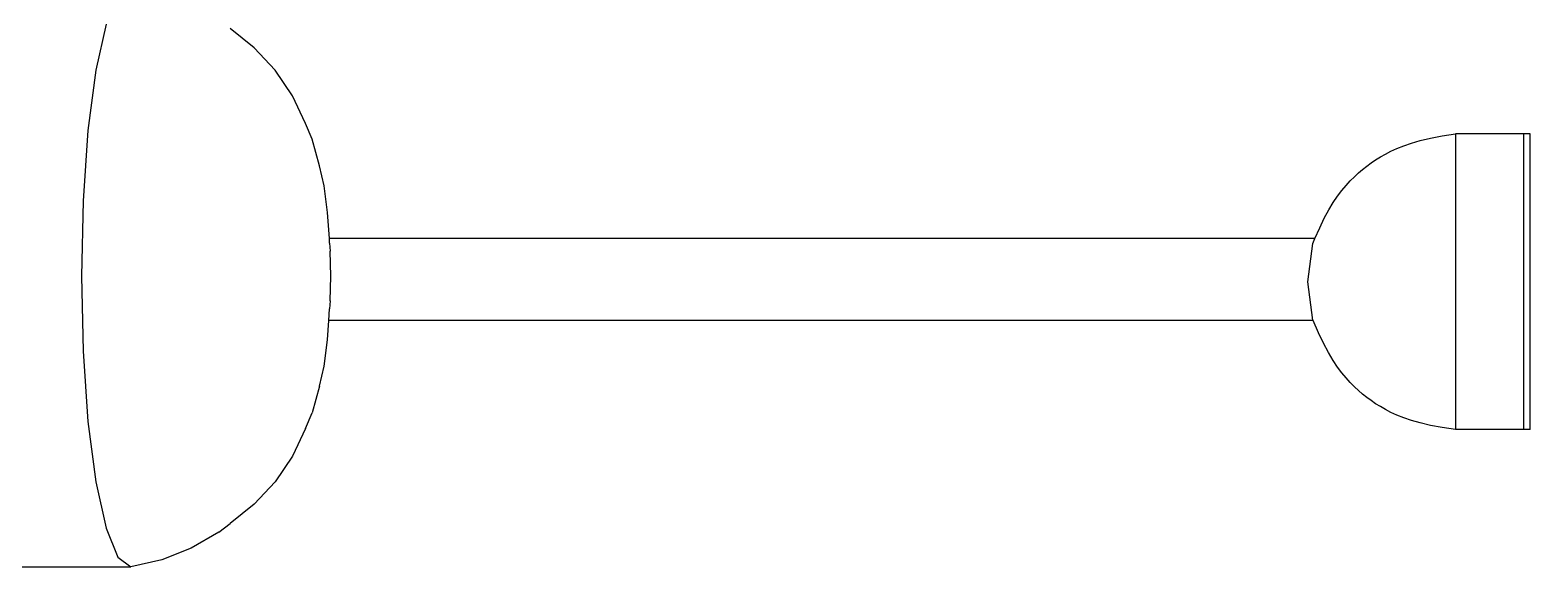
# Model space of a CAD drawing. Header units: inches. Extents: x 9636 to 21597, y -10243 to 557.
# Drawn here: x 12648.34 to 12655.55, y -5625.85 to -5623.28 of the extents above; entities that cross this region are included whole.
import ezdxf

# ---------------------------------------------------------------- set-up
doc = ezdxf.new("R2010")
doc.units = ezdxf.units.IN
doc.header["$MEASUREMENT"] = 0
doc.layers.add('Edges', color=7, linetype='Continuous')

# ---------------------------------------------------------------- blocks, each defined once
blk = doc.blocks.new('Industrial Oscillating Fan pl')
at = {"layer": 'Edges'}
for p, q in [((57.972, 59.711), (57.972, 59.64)), ((57.972, 59.711), (61.337, 59.711)), ((61.337, 59.711), (61.337, 59.64)), ((57.972, 59.64), (61.337, 59.64)), ((57.972, 59.64), (57.972, 58.861)), ((61.337, 59.64), (61.337, 58.861)), ((61.337, 58.861), (57.972, 58.861)), ((59.215, 57.238), (59.215, 46.017)), ((59.215, 57.238), (59.219, 57.236)), ((59.219, 57.236), (59.655, 57.178)), ((59.655, 57.178), (60.09, 57.236)), ((60.09, 57.236), (60.147, 57.259)), ((60.147, 57.259), (60.147, 46.023)), ((58.695, 45.963), (58.995, 46.002)), ((58.995, 46.002), (59.215, 46.017)), ((59.215, 46.017), (59.345, 46.026)), ((59.439, 46.032), (59.345, 46.026)), ((59.439, 46.032), (59.72, 46.038)), ((59.72, 46.038), (60.002, 46.032)), ((60.095, 46.026), (60.002, 46.032)), ((60.095, 46.026), (60.147, 46.023)), ((60.147, 46.023), (60.445, 46.002)), ((60.445, 46.002), (60.745, 45.963)), ((58.465, 45.912), (58.163, 45.825)), ((58.465, 45.912), (58.695, 45.963)), ((60.745, 45.963), (60.975, 45.912)), ((60.975, 45.912), (61.277, 45.825)), ((57.984, 45.752), (57.668, 45.602)), ((57.984, 45.752), (58.163, 45.825)), ((61.277, 45.825), (61.456, 45.752)), ((61.456, 45.752), (61.772, 45.602)), ((57.668, 45.602), (57.378, 45.405)), ((61.772, 45.602), (62.062, 45.405)), ((57.378, 45.405), (57.122, 45.167)), ((62.062, 45.405), (62.318, 45.167)), ((57.122, 45.167), (56.903, 44.891)), ((62.318, 45.167), (62.537, 44.891)), ((56.804, 44.763), (56.903, 44.891)), ((56.804, 44.763), (56.623, 44.448)), ((56.623, 44.448), (56.489, 44.111)), ((56.489, 44.111), (56.408, 43.758)), ((56.52, 43.612), (56.408, 43.758)), ((56.408, 41.457), (56.408, 43.758)), ((56.851, 43.477), (56.52, 43.612)), ((57.378, 43.36), (56.851, 43.477)), ((62.589, 43.477), (62.062, 43.36)), ((58.064, 43.271), (57.378, 43.36)), ((58.863, 43.215), (58.064, 43.271)), ((61.376, 43.271), (60.577, 43.215)), ((62.062, 43.36), (61.376, 43.271)), ((59.72, 43.196), (58.863, 43.215)), ((60.577, 43.215), (59.72, 43.196))]:
    blk.add_line(p, q, dxfattribs=at)
for points in [[(57.972, 58.861), (57.995, 58.708), (58.02, 58.575), (58.047, 58.459), (58.075, 58.358), (58.105, 58.271), (58.136, 58.194), (58.168, 58.125), (58.2, 58.063), (58.233, 58.005), (58.266, 57.951), (58.301, 57.899), (58.337, 57.85), (58.375, 57.802), (58.416, 57.755), (58.46, 57.709), (58.508, 57.662), (58.56, 57.615), (58.617, 57.567), (58.684, 57.517), (58.76, 57.466), (58.85, 57.412), (58.954, 57.357), (59.075, 57.299), (59.215, 57.238)], [(60.147, 57.259), (60.27, 57.313), (60.378, 57.366), (60.473, 57.417), (60.556, 57.468), (60.629, 57.518), (60.693, 57.567), (60.75, 57.615), (60.802, 57.662), (60.849, 57.709), (60.893, 57.755), (60.934, 57.802), (60.972, 57.85), (61.009, 57.899), (61.043, 57.951), (61.077, 58.005), (61.109, 58.063), (61.142, 58.125), (61.173, 58.194), (61.204, 58.271), (61.234, 58.358), (61.263, 58.459), (61.29, 58.575), (61.315, 58.708), (61.337, 58.861)]]:
    blk.add_lwpolyline(points, dxfattribs=at)

msp = doc.modelspace()

# ---------------------------------------------------------------- block references
at = {"xscale": -0.4211558411350648, "yscale": 0.4211558411350648, "zscale": 0.4211558411350648, "rotation": 270}
msp.add_blockref('Industrial Oscillating Fan pl', (12630.3978, -5649.6076), dxfattribs=at)

doc.saveas('drawing.dxf')
